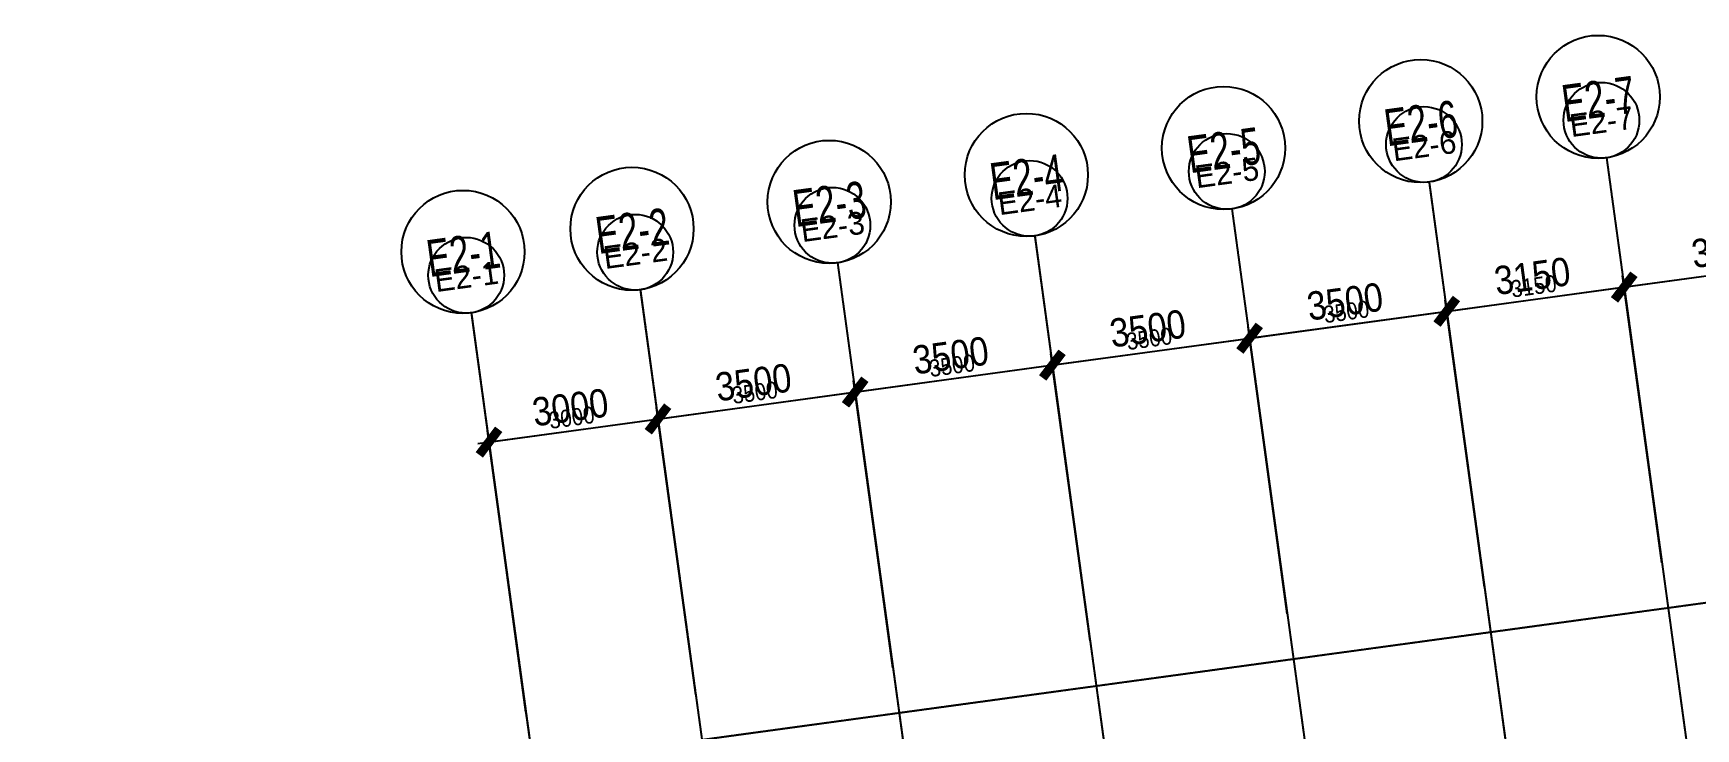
# Model space of a CAD drawing. Header units: millimetres. Extents: x 11669738 to 11859441, y -6222081 to -6069093.
# Drawn here: x 11671729 to 11700966, y -6090354 to -6078109 of the extents above; entities that cross this region are included whole.
import ezdxf
from ezdxf.enums import TextEntityAlignment as Align

# ---------------------------------------------------------------- set-up
doc = ezdxf.new("R2010")
doc.units = ezdxf.units.MM
doc.linetypes.add('E-RG-1F$0$$0$DOTE', pattern=[2.42, 2, -0.2, 0.02, -0.2])
for name, color, linetype in [('A—文字索引', 40, 'Continuous'), ('A—轴线、尺寸', 1, 'Continuous'), ('轴线100', 1, 'Continuous')]:
    doc.layers.add(name, color=color, linetype=linetype)
doc.layers.add('E2-RI-4F$0$A-WALL', color=7, linetype='Continuous', lineweight=5)
doc.styles.add('ARIAL', font='SIMYOU.TTF', dxfattribs={"width": 0.9})
doc.dimstyles.new('200', dxfattribs={"dimscale": 200, "dimtxt": 2.5, "dimasz": 2, "dimexe": 1, "dimexo": 1, "dimgap": 0.8, "dimtad": 1, "dimdec": 0, "dimdsep": 46, "dimtxsty": 'ARIAL', "dimblk1": 'ARCHTICK', "dimblk2": 'ARCHTICK', "dimsah": 1, "dimcen": -0.9, "dimdle": 1, "dimclrd": 256, "dimclre": 256, "dimclrt": 40, "dimaunit": 1, "dimadec": 0, "dimazin": 0, "dimtfac": 0.35, "dimtdec": 0, "dimtix": 1, "dimtmove": 2, "dimatfit": 3, "dimldrblk": 'ARCHTICK', "dimfxl": 0, "dimtvp": 0.8, "dimtolj": 1, "dimtzin": 0, "dimarcsym": 0})
doc.dimstyles.new('副本 100', dxfattribs={"dimscale": 100, "dimtxt": 2.5, "dimasz": 2, "dimexe": 1, "dimexo": 1, "dimgap": 0.8, "dimtad": 1, "dimdec": 0, "dimdsep": 46, "dimtxsty": 'ARIAL', "dimblk1": 'ARCHTICK', "dimblk2": 'ARCHTICK', "dimsah": 1, "dimcen": -0.9, "dimdle": 1, "dimclrd": 256, "dimclre": 256, "dimclrt": 40, "dimaunit": 1, "dimadec": 0, "dimazin": 0, "dimtfac": 0.35, "dimtdec": 0, "dimtix": 1, "dimtmove": 2, "dimatfit": 3, "dimldrblk": 'ARCHTICK', "dimfxl": 0, "dimtvp": 0.8, "dimtolj": 1, "dimtzin": 0, "dimarcsym": 0})

# ---------------------------------------------------------------- blocks, each defined once
blk = doc.blocks.new('_ArchTick')
at = {"color": 0, "linetype": 'ByBlock', "const_width": 0.4}
blk.add_lwpolyline([(-0.5, -0.5), (0.5, 0.5)], dxfattribs=at)
blk = doc.blocks.new('*D210')
at = {"layer": 'A—轴线、尺寸', "linetype": 'ByBlock', "lineweight": -2}
for p, q in [((11683367, -6089656), (11682689, -6084702)), ((11679546, -6085334), (11682915, -6084873)), ((11680394, -6090063), (11679717, -6085108))]:
    blk.add_line(p, q, dxfattribs=at)
at = {"layer": 'Defpoints', "color": 0, "linetype": 'ByBlock'}
for p in [(11682716, -6084900), (11683394, -6089855), (11680421, -6090261)]:
    blk.add_point(p, dxfattribs=at)
at = {"layer": 'A—轴线、尺寸', "linetype": 'ByBlock', "lineweight": -2, "yscale": 400, "zscale": 400}
for p, xscale, rotation in [((11682716, -6084900), 400, 7.783339573380966), ((11679744, -6085307), 399.9999999999999, 187.783339573381)]:
    blk.add_blockref('_ArchTick', p, dxfattribs=dict(at, xscale=xscale, rotation=rotation))
at = {"layer": 'A—轴线、尺寸', "color": 40, "linetype": 'ByBlock', "insert": (11681175, -6084697), "char_height": 500, "attachment_point": 5, "rotation": 7.7833, "style": 'ARIAL'}
blk.add_mtext('\\A1;3000', dxfattribs=at)
blk = doc.blocks.new('*D211')
at = {"layer": 'A—轴线、尺寸', "linetype": 'ByBlock', "lineweight": -2}
for p, q in [((11686834, -6089182), (11686157, -6084228)), ((11682518, -6084927), (11686382, -6084399)), ((11683367, -6089656), (11682689, -6084702))]:
    blk.add_line(p, q, dxfattribs=at)
at = {"layer": 'Defpoints', "color": 0, "linetype": 'ByBlock'}
for p in [(11686184, -6084426), (11686861, -6089381), (11683394, -6089855)]:
    blk.add_point(p, dxfattribs=at)
at = {"layer": 'A—轴线、尺寸', "linetype": 'ByBlock', "lineweight": -2, "yscale": 400, "zscale": 400}
for p, xscale, rotation in [((11686184, -6084426), 400, 7.783339573380966), ((11682716, -6084900), 399.9999999999999, 187.783339573381)]:
    blk.add_blockref('_ArchTick', p, dxfattribs=dict(at, xscale=xscale, rotation=rotation))
at = {"layer": 'A—轴线、尺寸', "color": 40, "linetype": 'ByBlock', "insert": (11684395, -6084257), "char_height": 500, "attachment_point": 5, "rotation": 7.7833, "style": 'ARIAL'}
blk.add_mtext('\\A1;3500', dxfattribs=at)
blk = doc.blocks.new('*D212')
at = {"layer": 'A—轴线、尺寸', "linetype": 'ByBlock', "lineweight": -2}
for p, q in [((11685986, -6084453), (11689850, -6083925)), ((11690302, -6088708), (11689625, -6083754)), ((11686834, -6089182), (11686157, -6084228))]:
    blk.add_line(p, q, dxfattribs=at)
at = {"layer": 'Defpoints', "color": 0, "linetype": 'ByBlock'}
for p in [(11689652, -6083952), (11690329, -6088907), (11686861, -6089381)]:
    blk.add_point(p, dxfattribs=at)
at = {"layer": 'A—轴线、尺寸', "linetype": 'ByBlock', "lineweight": -2, "yscale": 400, "zscale": 400}
for p, xscale, rotation in [((11689652, -6083952), 400, 7.783339573380966), ((11686184, -6084426), 399.9999999999999, 187.783339573381)]:
    blk.add_blockref('_ArchTick', p, dxfattribs=dict(at, xscale=xscale, rotation=rotation))
at = {"layer": 'A—轴线、尺寸', "color": 40, "linetype": 'ByBlock', "insert": (11687863, -6083783), "char_height": 500, "attachment_point": 5, "rotation": 7.7833, "style": 'ARIAL'}
blk.add_mtext('\\A1;3500', dxfattribs=at)
blk = doc.blocks.new('*D213')
at = {"layer": 'A—轴线、尺寸', "linetype": 'ByBlock', "lineweight": -2}
for p, q in [((11693770, -6088234), (11693093, -6083280)), ((11689454, -6083979), (11693318, -6083451)), ((11690302, -6088708), (11689625, -6083754))]:
    blk.add_line(p, q, dxfattribs=at)
at = {"layer": 'Defpoints', "color": 0, "linetype": 'ByBlock'}
for p in [(11693120, -6083478), (11693797, -6088433), (11690329, -6088907)]:
    blk.add_point(p, dxfattribs=at)
at = {"layer": 'A—轴线、尺寸', "linetype": 'ByBlock', "lineweight": -2, "yscale": 400, "zscale": 400}
for p, xscale, rotation in [((11693120, -6083478), 400, 7.783339573380966), ((11689652, -6083952), 399.9999999999999, 187.783339573381)]:
    blk.add_blockref('_ArchTick', p, dxfattribs=dict(at, xscale=xscale, rotation=rotation))
at = {"layer": 'A—轴线、尺寸', "color": 40, "linetype": 'ByBlock', "insert": (11691330, -6083309), "char_height": 500, "attachment_point": 5, "rotation": 7.7833, "style": 'ARIAL'}
blk.add_mtext('\\A1;3500', dxfattribs=at)
blk = doc.blocks.new('*D214')
at = {"layer": 'A—轴线、尺寸', "linetype": 'ByBlock', "lineweight": -2}
for p, q in [((11697238, -6087760), (11696560, -6082806)), ((11692922, -6083505), (11696786, -6082977)), ((11693770, -6088234), (11693093, -6083280))]:
    blk.add_line(p, q, dxfattribs=at)
at = {"layer": 'Defpoints', "color": 0, "linetype": 'ByBlock'}
for p in [(11696587, -6083004), (11697265, -6087959), (11693797, -6088433)]:
    blk.add_point(p, dxfattribs=at)
at = {"layer": 'A—轴线、尺寸', "linetype": 'ByBlock', "lineweight": -2, "yscale": 400, "zscale": 400}
for p, xscale, rotation in [((11696587, -6083004), 400, 7.783339573380966), ((11693120, -6083478), 399.9999999999999, 187.783339573381)]:
    blk.add_blockref('_ArchTick', p, dxfattribs=dict(at, xscale=xscale, rotation=rotation))
at = {"layer": 'A—轴线、尺寸', "color": 40, "linetype": 'ByBlock', "insert": (11694798, -6082835), "char_height": 500, "attachment_point": 5, "rotation": 7.7833, "style": 'ARIAL'}
blk.add_mtext('\\A1;3500', dxfattribs=at)
blk = doc.blocks.new('*D215')
at = {"layer": 'A—轴线、尺寸', "linetype": 'ByBlock', "lineweight": -2}
for p, q in [((11700359, -6087334), (11699681, -6082379)), ((11696389, -6083031), (11699907, -6082551)), ((11697238, -6087760), (11696560, -6082806))]:
    blk.add_line(p, q, dxfattribs=at)
at = {"layer": 'Defpoints', "color": 0, "linetype": 'ByBlock'}
for p in [(11699708, -6082578), (11700386, -6087532), (11697265, -6087959)]:
    blk.add_point(p, dxfattribs=at)
at = {"layer": 'A—轴线、尺寸', "linetype": 'ByBlock', "lineweight": -2, "yscale": 400, "zscale": 400}
for p, xscale, rotation in [((11699708, -6082578), 400, 7.783339573380966), ((11696587, -6083004), 399.9999999999999, 187.783339573381)]:
    blk.add_blockref('_ArchTick', p, dxfattribs=dict(at, xscale=xscale, rotation=rotation))
at = {"layer": 'A—轴线、尺寸', "color": 40, "linetype": 'ByBlock', "insert": (11698092, -6082385), "char_height": 500, "attachment_point": 5, "rotation": 7.7833, "style": 'ARIAL'}
blk.add_mtext('\\A1;3150', dxfattribs=at)
blk = doc.blocks.new('*D216')
at = {"layer": 'A—轴线、尺寸', "linetype": 'ByBlock', "lineweight": -2}
for p, q in [((11704173, -6086812), (11703496, -6081858)), ((11699510, -6082605), (11703721, -6082029)), ((11700359, -6087334), (11699681, -6082379))]:
    blk.add_line(p, q, dxfattribs=at)
at = {"layer": 'Defpoints', "color": 0, "linetype": 'ByBlock'}
for p in [(11703523, -6082056), (11704200, -6087011), (11700386, -6087532)]:
    blk.add_point(p, dxfattribs=at)
at = {"layer": 'A—轴线、尺寸', "linetype": 'ByBlock', "lineweight": -2, "yscale": 400, "zscale": 400}
for p, xscale, rotation in [((11703523, -6082056), 400, 7.783339573380966), ((11699708, -6082578), 399.9999999999999, 187.783339573381)]:
    blk.add_blockref('_ArchTick', p, dxfattribs=dict(at, xscale=xscale, rotation=rotation))
at = {"layer": 'A—轴线、尺寸', "color": 40, "linetype": 'ByBlock', "insert": (11701560, -6081911), "char_height": 500, "attachment_point": 5, "rotation": 7.7833, "style": 'ARIAL'}
blk.add_mtext('\\A1;3850', dxfattribs=at)
blk = doc.blocks.new('*D309')
at = {"layer": 'Defpoints', "color": 0, "linetype": 'ByBlock'}
for p in [(11682716, -6084900), (11683394, -6089854), (11680421, -6090261)]:
    blk.add_point(p, dxfattribs=at)
at = {"layer": '轴线100', "linetype": 'ByBlock', "lineweight": -2}
for p, q in [((11683380, -6089755), (11682703, -6084801)), ((11679645, -6085320), (11682816, -6084886)), ((11680408, -6090161), (11679731, -6085207))]:
    blk.add_line(p, q, dxfattribs=at)
at = {"layer": '轴线100', "linetype": 'ByBlock', "lineweight": -2, "xscale": 200, "yscale": 200, "zscale": 200}
for p, rotation in [((11682716, -6084900), 7.783339573525556), ((11679744, -6085306), 187.7833395735256)]:
    blk.add_blockref('_ArchTick', p, dxfattribs=dict(at, rotation=rotation))
at = {"layer": '轴线100', "color": 40, "linetype": 'ByBlock', "insert": (11681199, -6084875), "char_height": 300, "attachment_point": 5, "rotation": 7.7833, "style": 'ARIAL'}
blk.add_mtext('\\A1;3000', dxfattribs=at)
blk = doc.blocks.new('*D310')
at = {"layer": 'Defpoints', "color": 0, "linetype": 'ByBlock'}
for p in [(11686184, -6084426), (11686861, -6089380), (11683394, -6089854)]:
    blk.add_point(p, dxfattribs=at)
at = {"layer": '轴线100', "linetype": 'ByBlock', "lineweight": -2}
for p, q in [((11682617, -6084913), (11686283, -6084412)), ((11686848, -6089281), (11686171, -6084327)), ((11683380, -6089755), (11682703, -6084801))]:
    blk.add_line(p, q, dxfattribs=at)
at = {"layer": '轴线100', "linetype": 'ByBlock', "lineweight": -2, "xscale": 200, "yscale": 200, "zscale": 200}
for p, rotation in [((11686184, -6084426), 7.783339573525556), ((11682716, -6084900), 187.7833395735256)]:
    blk.add_blockref('_ArchTick', p, dxfattribs=dict(at, rotation=rotation))
at = {"layer": '轴线100', "color": 40, "linetype": 'ByBlock', "insert": (11684419, -6084435), "char_height": 300, "attachment_point": 5, "rotation": 7.7833, "style": 'ARIAL'}
blk.add_mtext('\\A1;3500', dxfattribs=at)
blk = doc.blocks.new('*D311')
at = {"layer": 'Defpoints', "color": 0, "linetype": 'ByBlock'}
for p in [(11689652, -6083952), (11690329, -6088906), (11686861, -6089380)]:
    blk.add_point(p, dxfattribs=at)
at = {"layer": '轴线100', "linetype": 'ByBlock', "lineweight": -2}
for p, q in [((11686085, -6084440), (11689751, -6083938)), ((11690316, -6088807), (11689638, -6083853)), ((11686848, -6089281), (11686171, -6084327))]:
    blk.add_line(p, q, dxfattribs=at)
at = {"layer": '轴线100', "linetype": 'ByBlock', "lineweight": -2, "xscale": 200, "yscale": 200, "zscale": 200}
for p, rotation in [((11689652, -6083952), 7.783339573525556), ((11686184, -6084426), 187.7833395735256)]:
    blk.add_blockref('_ArchTick', p, dxfattribs=dict(at, rotation=rotation))
at = {"layer": '轴线100', "color": 40, "linetype": 'ByBlock', "insert": (11687887, -6083961), "char_height": 300, "attachment_point": 5, "rotation": 7.7833, "style": 'ARIAL'}
blk.add_mtext('\\A1;3500', dxfattribs=at)
blk = doc.blocks.new('*D312')
at = {"layer": 'Defpoints', "color": 0, "linetype": 'ByBlock'}
for p in [(11693120, -6083478), (11693797, -6088432), (11690329, -6088906)]:
    blk.add_point(p, dxfattribs=at)
at = {"layer": '轴线100', "linetype": 'ByBlock', "lineweight": -2}
for p, q in [((11693783, -6088333), (11693106, -6083379)), ((11689553, -6083966), (11693219, -6083464)), ((11690316, -6088807), (11689638, -6083853))]:
    blk.add_line(p, q, dxfattribs=at)
at = {"layer": '轴线100', "linetype": 'ByBlock', "lineweight": -2, "xscale": 200, "yscale": 200, "zscale": 200}
for p, rotation in [((11693120, -6083478), 7.783339573525556), ((11689652, -6083952), 187.7833395735256)]:
    blk.add_blockref('_ArchTick', p, dxfattribs=dict(at, rotation=rotation))
at = {"layer": '轴线100', "color": 40, "linetype": 'ByBlock', "insert": (11691355, -6083487), "char_height": 300, "attachment_point": 5, "rotation": 7.7833, "style": 'ARIAL'}
blk.add_mtext('\\A1;3500', dxfattribs=at)
blk = doc.blocks.new('*D313')
at = {"layer": 'Defpoints', "color": 0, "linetype": 'ByBlock'}
for p in [(11696587, -6083004), (11697265, -6087958), (11693797, -6088432)]:
    blk.add_point(p, dxfattribs=at)
at = {"layer": '轴线100', "linetype": 'ByBlock', "lineweight": -2}
for p, q in [((11693021, -6083492), (11696687, -6082990)), ((11697251, -6087859), (11696574, -6082905)), ((11693783, -6088333), (11693106, -6083379))]:
    blk.add_line(p, q, dxfattribs=at)
at = {"layer": '轴线100', "linetype": 'ByBlock', "lineweight": -2, "xscale": 200, "yscale": 200, "zscale": 200}
for p, rotation in [((11696587, -6083004), 7.783339573525556), ((11693120, -6083478), 187.7833395735256)]:
    blk.add_blockref('_ArchTick', p, dxfattribs=dict(at, rotation=rotation))
at = {"layer": '轴线100', "color": 40, "linetype": 'ByBlock', "insert": (11694822, -6083013), "char_height": 300, "attachment_point": 5, "rotation": 7.7833, "style": 'ARIAL'}
blk.add_mtext('\\A1;3500', dxfattribs=at)
blk = doc.blocks.new('*D314')
at = {"layer": 'Defpoints', "color": 0, "linetype": 'ByBlock'}
for p in [(11699708, -6082577), (11700386, -6087532), (11697265, -6087958)]:
    blk.add_point(p, dxfattribs=at)
at = {"layer": '轴线100', "linetype": 'ByBlock', "lineweight": -2}
for p, q in [((11700372, -6087433), (11699695, -6082478)), ((11696488, -6083018), (11699808, -6082564)), ((11697251, -6087859), (11696574, -6082905))]:
    blk.add_line(p, q, dxfattribs=at)
at = {"layer": '轴线100', "linetype": 'ByBlock', "lineweight": -2, "xscale": 200, "yscale": 200, "zscale": 200}
for p, rotation in [((11699708, -6082577), 7.783339573525556), ((11696587, -6083004), 187.7833395735256)]:
    blk.add_blockref('_ArchTick', p, dxfattribs=dict(at, rotation=rotation))
at = {"layer": '轴线100', "color": 40, "linetype": 'ByBlock', "insert": (11698117, -6082563), "char_height": 300, "attachment_point": 5, "rotation": 7.7833, "style": 'ARIAL'}
blk.add_mtext('\\A1;3150', dxfattribs=at)
blk = doc.blocks.new('*D315')
at = {"layer": 'Defpoints', "color": 0, "linetype": 'ByBlock'}
for p in [(11703523, -6082056), (11704200, -6087010), (11700386, -6087532)]:
    blk.add_point(p, dxfattribs=at)
at = {"layer": '轴线100', "linetype": 'ByBlock', "lineweight": -2}
for p, q in [((11699609, -6082591), (11703622, -6082042)), ((11704187, -6086911), (11703509, -6081957)), ((11700372, -6087433), (11699695, -6082478))]:
    blk.add_line(p, q, dxfattribs=at)
at = {"layer": '轴线100', "linetype": 'ByBlock', "lineweight": -2, "xscale": 200, "yscale": 200, "zscale": 200}
for p, rotation in [((11703523, -6082056), 7.783339573525556), ((11699708, -6082577), 187.7833395735256)]:
    blk.add_blockref('_ArchTick', p, dxfattribs=dict(at, rotation=rotation))
at = {"layer": '轴线100', "color": 40, "linetype": 'ByBlock', "insert": (11701585, -6082089), "char_height": 300, "attachment_point": 5, "rotation": 7.7833, "style": 'ARIAL'}
blk.add_mtext('\\A1;3850', dxfattribs=at)

msp = doc.modelspace()

# ---------------------------------------------------------------- linework, layer by layer
at = {"layer": 'A—轴线、尺寸', "linetype": 'ByBlock'}
for p, q in [((11699397.5, -6080302.7, 0), (11701049.8, -6092391.1, 0)), ((11696276.5, -6080729.3, 0), (11697928.8, -6092817.7, 0)), ((11692808.7, -6081203.3, 0), (11694461, -6093291.7, 0)), ((11689341, -6081677.3, 0), (11690993.3, -6093765.7, 0)), ((11685873.2, -6082151.3, 0), (11687525.5, -6094239.7, 0)), ((11682405.4, -6082625.3, 0), (11684057.8, -6094713.7, 0)), ((11679433.1, -6083031.5, 0), (11683361.9, -6111775, 0)), ((11719996.4, -6085562.2, 0), (11671729, -6092159.8, 0))]:
    msp.add_line(p, q, dxfattribs=at)
for centre in [(11699250.7, -6079229.3, 0), (11696129.8, -6079655.9, 0), (11692662, -6080129.9, 0), (11689194.2, -6080603.9, 0), (11685726.5, -6081077.9, 0), (11682258.7, -6081551.9, 0), (11679286.4, -6081958.2, 0)]:
    msp.add_circle(centre, 1083.3, dxfattribs=at)
at = {"layer": 'E2-RI-4F$0$A-WALL'}
msp.add_line((11700210.1, -6086248.2), (11700995.6, -6091994.8), dxfattribs=at)
at = {"layer": '轴线100', "linetype": 'E-RG-1F$0$$0$DOTE'}
for p, q in [((11774523.5, -6078108.7, 0), (11671729.1, -6092159.3, 0)), ((11699397.4, -6080302.4, 0), (11703326.3, -6109045.9, 0)), ((11696276.4, -6080729, 0), (11700205.3, -6109472.5, 0)), ((11692808.7, -6081203, 0), (11696737.5, -6109946.5, 0)), ((11689340.9, -6081677, 0), (11693269.8, -6110420.5, 0)), ((11685873.2, -6082151, 0), (11689802, -6110894.5, 0)), ((11682405.4, -6082625, 0), (11686334.3, -6111368.5, 0)), ((11679433, -6083031.3, 0), (11683361.9, -6111774.8, 0))]:
    msp.add_line(p, q, dxfattribs=at)
at = {"layer": '轴线100', "linetype": 'ByBlock'}
for centre in [(11699307.2, -6079641.9, 0), (11696186.2, -6080068.5, 0), (11692718.5, -6080542.5, 0), (11689250.7, -6081016.4, 0), (11685783, -6081490.4, 0), (11682315.2, -6081964.4, 0), (11679343.1, -6082370.7, 0)]:
    msp.add_circle(centre, 666.7, dxfattribs=at)

# ---------------------------------------------------------------- texts
at = {"layer": 'A—文字索引', "color": 40, "style": 'ARIAL', "width": 0.7}
for s, p in [('E2-7', (11699255.6, -6079265, 0)), ('E2-6', (11696134.6, -6079691.6, 0)), ('E2-5', (11692666.9, -6080165.6, 0)), ('E2-4', (11689199.1, -6080639.6, 0)), ('E2-3', (11685731.4, -6081113.6, 0)), ('E2-2', (11682263.6, -6081587.6, 0)), ('E2-1', (11679291.3, -6081993.9, 0))]:
    msp.add_text(s, height=650, rotation=7.78334, dxfattribs=at).set_placement(p, align=Align.MIDDLE_CENTER)
at = {"layer": '轴线100', "color": 40, "style": 'ARIAL'}
for s, p in [('E2-7', (11699310.2, -6079663.8, 0)), ('E2-6', (11696189.2, -6080090.4, 0)), ('E2-5', (11692721.5, -6080564.4, 0)), ('E2-4', (11689253.7, -6081038.4, 0)), ('E2-3', (11685786, -6081512.4, 0)), ('E2-2', (11682318.2, -6081986.4, 0)), ('E2-1', (11679346.1, -6082392.7, 0))]:
    msp.add_text(s, height=400, rotation=7.78334, dxfattribs=at).set_placement(p, align=Align.MIDDLE_CENTER)

# ---------------------------------------------------------------- dimensions: what is measured, and where the dimension line sits
at = {"layer": 'A—轴线、尺寸', "linetype": 'ByBlock'}
for base, p1, p2, picture, middle in [((11703522.9, -6082056.3, 0), (11700385.6, -6087531.9, 0), (11704200.1, -6087010.5, 0), '*D216', (11701560.2, -6081910.7, 0)), ((11699708.4, -6082577.7, 0), (11697264.6, -6087958.5, 0), (11700385.6, -6087531.9, 0), '*D215', (11698092.4, -6082384.7, 0)), ((11696587.4, -6083004.3, 0), (11693796.9, -6088432.5, 0), (11697264.6, -6087958.5, 0), '*D214', (11694798, -6082835, 0)), ((11693119.7, -6083478.2, 0), (11690329.1, -6088906.5, 0), (11693796.9, -6088432.5, 0), '*D213', (11691330.3, -6083309, 0)), ((11689651.9, -6083952.2, 0), (11686861.3, -6089380.5, 0), (11690329.1, -6088906.5, 0), '*D212', (11687862.5, -6083783, 0)), ((11686184.2, -6084426.2, 0), (11683393.6, -6089854.5, 0), (11686861.3, -6089380.5, 0), '*D211', (11684394.8, -6084257, 0)), ((11682716.4, -6084900.2, 0), (11680421.2, -6090260.8, 0), (11683393.6, -6089854.5, 0), '*D210', (11681174.7, -6084697.2, 0))]:
    dim = msp.add_linear_dim(base=base, p1=p1, p2=p2, angle=7.78334, dimstyle='200', dxfattribs=at)
    dim.commit()
    dim.dimension.update_dxf_attribs({"geometry": picture, "text_midpoint": middle})
at = {"layer": '轴线100', "linetype": 'ByBlock'}
for base, p1, p2, picture, middle in [((11703523, -6082056, 0), (11700385.6, -6087531.7, 0), (11704200.2, -6087010.3, 0), '*D315', (11701584.6, -6082088.8, 0)), ((11699708.4, -6082577.4, 0), (11697264.7, -6087958.3, 0), (11700385.6, -6087531.7, 0), '*D314', (11698116.8, -6082562.8, 0)), ((11696587.5, -6083004, 0), (11693796.9, -6088432.2, 0), (11697264.7, -6087958.3, 0), '*D313', (11694822.4, -6083013.1, 0)), ((11693119.7, -6083478, 0), (11690329.1, -6088906.2, 0), (11693796.9, -6088432.2, 0), '*D312', (11691354.7, -6083487.1, 0)), ((11689652, -6083952, 0), (11686861.4, -6089380.2, 0), (11690329.1, -6088906.2, 0), '*D311', (11687886.9, -6083961.1, 0)), ((11686184.2, -6084426, 0), (11683393.6, -6089854.2, 0), (11686861.4, -6089380.2, 0), '*D310', (11684419.2, -6084435.1, 0)), ((11682716.4, -6084900, 0), (11680421.3, -6090260.5, 0), (11683393.6, -6089854.2, 0), '*D309', (11681199.1, -6084875.2, 0))]:
    dim = msp.add_linear_dim(base=base, p1=p1, p2=p2, angle=7.78334, dimstyle='副本 100', override={"dimtxt": 3}, dxfattribs=at)
    dim.commit()
    dim.dimension.update_dxf_attribs({"geometry": picture, "text_midpoint": middle})

doc.saveas('drawing.dxf')
